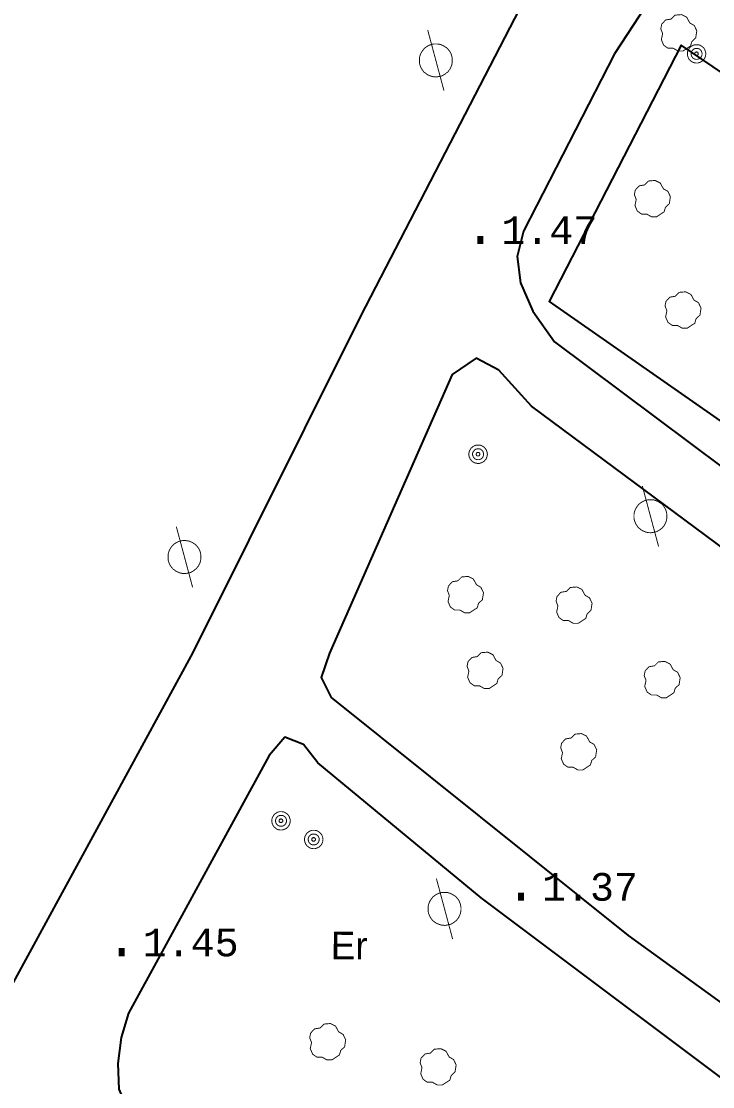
# Model space of a CAD drawing. Extents: x 743000 to 743800, y 4405200 to 4405700.
# Drawn here: x 743295.7 to 743333.1, y 4405561.1 to 4405618.8 of the extents above; entities that cross this region are included whole.
import ezdxf

# ---------------------------------------------------------------- set-up
doc = ezdxf.new("R2010")
doc.units = 0
doc.header["$MEASUREMENT"] = 0
for name, color, linetype in [('2', 7, 'CONTINUOUS'), ('24', 7, 'CONTINUOUS'), ('41', 7, 'CONTINUOUS'), ('42', 7, 'CONTINUOUS'), ('6', 7, 'CONTINUOUS'), ('7', 7, 'CONTINUOUS'), ('8', 7, 'CONTINUOUS')]:
    doc.layers.add(name, color=color, linetype=linetype)
doc.styles.add('MONOTXT', font='monotxt', dxfattribs={"height": 0.2})
doc.styles.get("Standard").update_dxf_attribs({"font": 'txt', "height": 0.2})

msp = doc.modelspace()

# ---------------------------------------------------------------- linework, layer by layer
at = {"layer": '2', "color": 7, "linetype": 'Continuous'}
msp.add_3dface([(743800, 4405200), (743800, 4405700), (743000, 4405700), (743000, 4405200)], dxfattribs=at)
at = {"layer": '41', "color": 1, "linetype": 'Continuous'}
msp.add_polyline3d([(743356.6, 4405600.43, 3.1), (743348.77, 4405586.47, 3.1), (743364.82, 4405575.41, 3.45), (743373.2, 4405589.2, 3.14), (743331.44, 4405617.49, 2.8), (743324.29, 4405603.6, 2.57), (743348.89, 4405586.45, 3.16)], dxfattribs=at)
at = {"layer": '42', "color": 3, "linetype": 'Continuous', "const_width": 0.05}
for points, elevation in [([(743331.94, 4405617.44), (743331.53, 4405617.17), (743331.26, 4405617.17), (743331, 4405617.32), (743330.72, 4405617.32), (743330.49, 4405617.48), (743330.36, 4405617.78), (743330.43, 4405618.11), (743330.33, 4405618.37), (743330.38, 4405618.62), (743330.59, 4405618.85), (743330.89, 4405618.9), (743331.1, 4405619.11), (743331.45, 4405619.14), (743331.73, 4405619), (743331.9, 4405618.69), (743332.14, 4405618.55), (743332.28, 4405618.26), (743332.22, 4405617.88), (743332.01, 4405617.68), (743331.94, 4405617.44)], 3.57), ([(743330.51, 4405608.46), (743330.1, 4405608.19), (743329.83, 4405608.19), (743329.57, 4405608.34), (743329.29, 4405608.34), (743329.06, 4405608.5), (743328.93, 4405608.8), (743329, 4405609.13), (743328.9, 4405609.39), (743328.95, 4405609.64), (743329.16, 4405609.87), (743329.46, 4405609.92), (743329.67, 4405610.13), (743330.02, 4405610.16), (743330.3, 4405610.02), (743330.47, 4405609.71), (743330.71, 4405609.57), (743330.85, 4405609.28), (743330.79, 4405608.9), (743330.58, 4405608.7), (743330.51, 4405608.46)], 3.56), ([(743332.17, 4405602.43), (743331.76, 4405602.16), (743331.49, 4405602.16), (743331.23, 4405602.31), (743330.95, 4405602.31), (743330.72, 4405602.47), (743330.59, 4405602.77), (743330.66, 4405603.1), (743330.56, 4405603.36), (743330.61, 4405603.61), (743330.82, 4405603.84), (743331.12, 4405603.89), (743331.33, 4405604.1), (743331.68, 4405604.13), (743331.96, 4405603.99), (743332.13, 4405603.68), (743332.37, 4405603.54), (743332.51, 4405603.25), (743332.45, 4405602.87), (743332.24, 4405602.67), (743332.17, 4405602.43)], 3.56), ([(743320.39, 4405587.02), (743319.98, 4405586.75), (743319.71, 4405586.75), (743319.45, 4405586.9), (743319.17, 4405586.9), (743318.94, 4405587.06), (743318.81, 4405587.36), (743318.88, 4405587.69), (743318.78, 4405587.95), (743318.83, 4405588.2), (743319.04, 4405588.43), (743319.34, 4405588.48), (743319.55, 4405588.69), (743319.9, 4405588.72), (743320.18, 4405588.58), (743320.35, 4405588.27), (743320.59, 4405588.13), (743320.73, 4405587.84), (743320.67, 4405587.46), (743320.46, 4405587.26), (743320.39, 4405587.02)], 2.94), ([(743326.27, 4405586.45), (743325.86, 4405586.18), (743325.59, 4405586.18), (743325.33, 4405586.33), (743325.05, 4405586.33), (743324.82, 4405586.49), (743324.69, 4405586.79), (743324.76, 4405587.12), (743324.66, 4405587.38), (743324.71, 4405587.63), (743324.92, 4405587.86), (743325.22, 4405587.91), (743325.43, 4405588.12), (743325.78, 4405588.15), (743326.06, 4405588.01), (743326.23, 4405587.7), (743326.47, 4405587.56), (743326.61, 4405587.27), (743326.55, 4405586.89), (743326.34, 4405586.69), (743326.27, 4405586.45)], 2.93), ([(743321.45, 4405582.92), (743321.04, 4405582.65), (743320.77, 4405582.65), (743320.51, 4405582.8), (743320.23, 4405582.8), (743320, 4405582.96), (743319.87, 4405583.26), (743319.94, 4405583.59), (743319.84, 4405583.85), (743319.89, 4405584.1), (743320.1, 4405584.33), (743320.4, 4405584.38), (743320.61, 4405584.59), (743320.96, 4405584.62), (743321.24, 4405584.48), (743321.41, 4405584.17), (743321.65, 4405584.03), (743321.79, 4405583.74), (743321.73, 4405583.36), (743321.52, 4405583.16), (743321.45, 4405582.92)], 2.92), ([(743331.04, 4405582.42), (743330.63, 4405582.15), (743330.36, 4405582.15), (743330.1, 4405582.3), (743329.82, 4405582.3), (743329.59, 4405582.46), (743329.46, 4405582.76), (743329.53, 4405583.09), (743329.43, 4405583.35), (743329.48, 4405583.6), (743329.69, 4405583.83), (743329.99, 4405583.88), (743330.2, 4405584.09), (743330.55, 4405584.12), (743330.83, 4405583.98), (743331, 4405583.67), (743331.24, 4405583.53), (743331.38, 4405583.24), (743331.32, 4405582.86), (743331.11, 4405582.66), (743331.04, 4405582.42)], 2.93), ([(743326.52, 4405578.51), (743326.11, 4405578.24), (743325.84, 4405578.24), (743325.58, 4405578.39), (743325.3, 4405578.39), (743325.07, 4405578.55), (743324.94, 4405578.85), (743325.01, 4405579.18), (743324.91, 4405579.44), (743324.96, 4405579.69), (743325.17, 4405579.92), (743325.47, 4405579.97), (743325.68, 4405580.18), (743326.03, 4405580.21), (743326.31, 4405580.07), (743326.48, 4405579.76), (743326.72, 4405579.62), (743326.86, 4405579.33), (743326.8, 4405578.95), (743326.59, 4405578.75), (743326.52, 4405578.51)], 2.92), ([(743312.93, 4405562.81), (743312.52, 4405562.54), (743312.25, 4405562.54), (743311.99, 4405562.69), (743311.71, 4405562.69), (743311.48, 4405562.85), (743311.35, 4405563.15), (743311.42, 4405563.48), (743311.32, 4405563.74), (743311.37, 4405563.99), (743311.58, 4405564.22), (743311.88, 4405564.27), (743312.09, 4405564.48), (743312.44, 4405564.51), (743312.72, 4405564.37), (743312.89, 4405564.06), (743313.13, 4405563.92), (743313.27, 4405563.63), (743313.21, 4405563.25), (743313, 4405563.05), (743312.93, 4405562.81)], 3.45), ([(743318.91, 4405561.45), (743318.5, 4405561.18), (743318.23, 4405561.18), (743317.97, 4405561.33), (743317.69, 4405561.33), (743317.46, 4405561.49), (743317.33, 4405561.79), (743317.4, 4405562.12), (743317.3, 4405562.38), (743317.35, 4405562.63), (743317.56, 4405562.86), (743317.86, 4405562.91), (743318.07, 4405563.12), (743318.42, 4405563.15), (743318.7, 4405563.01), (743318.87, 4405562.7), (743319.11, 4405562.56), (743319.25, 4405562.27), (743319.19, 4405561.89), (743318.98, 4405561.69), (743318.91, 4405561.45)], 3.56)]:
    msp.add_lwpolyline(points, dxfattribs=dict(at, elevation=elevation))
at = {"layer": '6', "color": 7, "linetype": 'Continuous'}
for points in [[(743271.79, 4405545.43, 2.05), (743272.75, 4405545.04, 2.05), (743274.19, 4405544.61, 2.05), (743275.81, 4405544.44, 2.05), (743279.22, 4405544.83, 2.05), (743280.98, 4405545.25, 2.05), (743282.67, 4405545.98, 2.05), (743284.2, 4405546.99, 2.05), (743285.55, 4405548.46, 2.05), (743295.28, 4405566.73, 2.06), (743305.01, 4405584.6, 2.07), (743314.08, 4405602.82, 2.08), (743324.05, 4405622.09, 2.09), (743333.61, 4405639.75, 2.1), (743343.12, 4405658.48, 2.11), (743343.82, 4405659.78, 2.11), (743343.82, 4405661.1, 2.11), (743345.52, 4405662.61, 2.11), (743356.09, 4405679.65, 2.12), (743366.79, 4405697.17, 1.83), (743368.29, 4405700, 1.75)], [(743329.85, 4405620.12, 2), (743327.82, 4405617.02, 1.83), (743322.9, 4405607.42, 1.83), (743322.56, 4405606.04, 1.83), (743322.74, 4405604.62, 1.83), (743323.4, 4405603.08, 1.83), (743324.58, 4405601.43, 1.83), (743341.08, 4405589.08, 1.77), (743357.87, 4405577.63, 1.76), (743374.9, 4405565.88, 1.74), (743391.69, 4405553.92, 1.74)], [(743385.8, 4405554.16, 2.02), (743368.29, 4405566.62, 2.02), (743351.1, 4405578, 2.02), (743334.45, 4405589.69, 2.07), (743323.33, 4405597.94, 2.07), (743321.56, 4405599.88, 2.07), (743320.33, 4405600.53, 2.07), (743319.03, 4405599.66, 2.07), (743312.39, 4405584.57, 2.06), (743311.94, 4405583.24, 2.06), (743312.48, 4405582.17, 2.06), (743328.56, 4405569.27, 1.93), (743346.02, 4405556.64, 1.84), (743362.96, 4405544.76, 1.76), (743380.12, 4405531.77, 2.05), (743397.06, 4405519.73, 2.86)], [(743422.63, 4405500, 2.78), (743412.57, 4405505.46, 2.82), (743404.1, 4405511.17, 2.82), (743386.98, 4405522.99, 2.26), (743370.5, 4405534.9, 2.01), (743354.11, 4405546.61, 1.99), (743337.27, 4405558.82, 1.99), (743320.6, 4405571.32, 1.99), (743311.76, 4405578.63, 1.98), (743310.98, 4405579.62, 1.98), (743309.98, 4405580.02, 1.98), (743309.12, 4405579.02, 1.98), (743301.5, 4405565.08, 1.98), (743301.12, 4405563.75, 1.97), (743300.94, 4405562.35, 1.97), (743300.98, 4405560.95, 1.97), (743301.64, 4405559.46, 1.97), (743302.24, 4405558.64, 1.97), (743318.85, 4405545.67, 1.98), (743335.71, 4405534.6, 1.98), (743352.93, 4405522.56, 1.99), (743369.81, 4405510.33, 2.35), (743386.05, 4405500, 2.56)]]:
    msp.add_polyline3d(points, dxfattribs=at)
at = {"layer": '7', "color": 7, "linetype": 'Continuous', "const_width": 0.05}
for points, elevation in [([(743332.51, 4405617.45), (743332.48, 4405617.46), (743332.46, 4405617.48), (743332.43, 4405617.49), (743332.4, 4405617.5), (743332.36, 4405617.5), (743332.33, 4405617.51), (743332.3, 4405617.51), (743332.27, 4405617.51), (743332.24, 4405617.51), (743332.21, 4405617.51), (743332.18, 4405617.51), (743332.15, 4405617.5), (743332.12, 4405617.49), (743332.08, 4405617.48), (743332.06, 4405617.47), (743332.03, 4405617.45), (743332, 4405617.44), (743331.98, 4405617.42), (743331.95, 4405617.4), (743331.93, 4405617.38), (743331.9, 4405617.36), (743331.88, 4405617.33), (743331.86, 4405617.31), (743331.85, 4405617.28), (743331.83, 4405617.25), (743331.82, 4405617.23), (743331.8, 4405617.2), (743331.79, 4405617.17), (743331.78, 4405617.14), (743331.78, 4405617.11), (743331.77, 4405617.08), (743331.77, 4405617.04), (743331.77, 4405617.01), (743331.77, 4405616.98), (743331.77, 4405616.95), (743331.78, 4405616.92), (743331.79, 4405616.89), (743331.79, 4405616.86), (743331.81, 4405616.83), (743331.82, 4405616.8), (743331.83, 4405616.77), (743331.85, 4405616.74), (743331.87, 4405616.72), (743331.89, 4405616.69), (743331.91, 4405616.67), (743331.93, 4405616.65), (743331.96, 4405616.63), (743331.98, 4405616.61), (743332.01, 4405616.59), (743332.04, 4405616.57), (743332.06, 4405616.56), (743332.09, 4405616.55), (743332.12, 4405616.54), (743332.15, 4405616.53), (743332.18, 4405616.53), (743332.22, 4405616.52), (743332.25, 4405616.52), (743332.28, 4405616.52), (743332.31, 4405616.52), (743332.34, 4405616.52), (743332.37, 4405616.53), (743332.4, 4405616.54), (743332.43, 4405616.55), (743332.46, 4405616.56), (743332.49, 4405616.57), (743332.52, 4405616.59), (743332.55, 4405616.6), (743332.57, 4405616.62), (743332.6, 4405616.64), (743332.62, 4405616.66), (743332.64, 4405616.69), (743332.66, 4405616.71), (743332.68, 4405616.74), (743332.7, 4405616.76), (743332.71, 4405616.79), (743332.72, 4405616.82), (743332.74, 4405616.85), (743332.75, 4405616.88), (743332.75, 4405616.91), (743332.76, 4405616.94), (743332.76, 4405616.97), (743332.77, 4405617), (743332.77, 4405617.04), (743332.76, 4405617.07), (743332.76, 4405617.1), (743332.75, 4405617.13), (743332.74, 4405617.16), (743332.73, 4405617.19), (743332.72, 4405617.22), (743332.71, 4405617.25), (743332.69, 4405617.28), (743332.67, 4405617.3), (743332.66, 4405617.33), (743332.64, 4405617.35), (743332.61, 4405617.37), (743332.59, 4405617.4), (743332.57, 4405617.41), (743332.54, 4405617.43), (743332.51, 4405617.45)], 3.2), ([(743332.41, 4405617.28), (743332.4, 4405617.29), (743332.38, 4405617.29), (743332.36, 4405617.3), (743332.34, 4405617.3), (743332.32, 4405617.31), (743332.31, 4405617.31), (743332.29, 4405617.31), (743332.27, 4405617.31), (743332.25, 4405617.31), (743332.23, 4405617.31), (743332.21, 4405617.31), (743332.19, 4405617.3), (743332.17, 4405617.3), (743332.16, 4405617.29), (743332.14, 4405617.29), (743332.12, 4405617.28), (743332.11, 4405617.27), (743332.09, 4405617.26), (743332.08, 4405617.24), (743332.06, 4405617.23), (743332.05, 4405617.22), (743332.04, 4405617.2), (743332.03, 4405617.19), (743332.01, 4405617.17), (743332, 4405617.16), (743332, 4405617.14), (743331.99, 4405617.12), (743331.98, 4405617.11), (743331.98, 4405617.09), (743331.97, 4405617.07), (743331.97, 4405617.05), (743331.97, 4405617.03), (743331.97, 4405617.01), (743331.97, 4405616.99), (743331.97, 4405616.97), (743331.98, 4405616.96), (743331.98, 4405616.94), (743331.99, 4405616.92), (743331.99, 4405616.9), (743332, 4405616.88), (743332.01, 4405616.87), (743332.02, 4405616.85), (743332.03, 4405616.84), (743332.04, 4405616.82), (743332.05, 4405616.81), (743332.07, 4405616.79), (743332.08, 4405616.78), (743332.1, 4405616.77), (743332.11, 4405616.76), (743332.13, 4405616.75), (743332.15, 4405616.74), (743332.16, 4405616.74), (743332.18, 4405616.73), (743332.2, 4405616.73), (743332.22, 4405616.72), (743332.24, 4405616.72), (743332.26, 4405616.72), (743332.28, 4405616.72), (743332.29, 4405616.72), (743332.31, 4405616.72), (743332.33, 4405616.72), (743332.35, 4405616.73), (743332.37, 4405616.74), (743332.39, 4405616.74), (743332.4, 4405616.75), (743332.42, 4405616.76), (743332.44, 4405616.77), (743332.45, 4405616.78), (743332.46, 4405616.79), (743332.48, 4405616.81), (743332.49, 4405616.82), (743332.5, 4405616.84), (743332.52, 4405616.85), (743332.53, 4405616.87), (743332.53, 4405616.88), (743332.54, 4405616.9), (743332.55, 4405616.92), (743332.55, 4405616.94), (743332.56, 4405616.95), (743332.56, 4405616.97), (743332.56, 4405616.99), (743332.56, 4405617.01), (743332.57, 4405617.03), (743332.56, 4405617.05), (743332.56, 4405617.07), (743332.56, 4405617.09), (743332.55, 4405617.1), (743332.54, 4405617.12), (743332.54, 4405617.14), (743332.53, 4405617.16), (743332.52, 4405617.17), (743332.51, 4405617.19), (743332.5, 4405617.2), (743332.49, 4405617.22), (743332.47, 4405617.23), (743332.46, 4405617.24), (743332.44, 4405617.26), (743332.43, 4405617.27), (743332.41, 4405617.28)], 3.2), ([(743332.31, 4405617.1), (743332.31, 4405617.11), (743332.3, 4405617.11), (743332.3, 4405617.11), (743332.29, 4405617.11), (743332.28, 4405617.11), (743332.28, 4405617.12), (743332.27, 4405617.12), (743332.26, 4405617.12), (743332.26, 4405617.12), (743332.25, 4405617.12), (743332.25, 4405617.12), (743332.24, 4405617.11), (743332.24, 4405617.11), (743332.23, 4405617.11), (743332.22, 4405617.11), (743332.22, 4405617.11), (743332.21, 4405617.1), (743332.21, 4405617.1), (743332.2, 4405617.1), (743332.2, 4405617.09), (743332.19, 4405617.09), (743332.19, 4405617.08), (743332.18, 4405617.08), (743332.18, 4405617.07), (743332.18, 4405617.07), (743332.17, 4405617.06), (743332.17, 4405617.06), (743332.17, 4405617.05), (743332.17, 4405617.05), (743332.17, 4405617.04), (743332.16, 4405617.03), (743332.16, 4405617.03), (743332.16, 4405617.02), (743332.16, 4405617.01), (743332.16, 4405617.01), (743332.16, 4405617), (743332.17, 4405617), (743332.17, 4405616.99), (743332.17, 4405616.98), (743332.17, 4405616.98), (743332.17, 4405616.97), (743332.18, 4405616.97), (743332.18, 4405616.96), (743332.18, 4405616.96), (743332.19, 4405616.95), (743332.19, 4405616.95), (743332.2, 4405616.94), (743332.2, 4405616.94), (743332.21, 4405616.94), (743332.21, 4405616.93), (743332.22, 4405616.93), (743332.22, 4405616.93), (743332.23, 4405616.93), (743332.24, 4405616.92), (743332.24, 4405616.92), (743332.25, 4405616.92), (743332.26, 4405616.92), (743332.26, 4405616.92), (743332.27, 4405616.92), (743332.27, 4405616.92), (743332.28, 4405616.92), (743332.29, 4405616.92), (743332.29, 4405616.93), (743332.3, 4405616.93), (743332.3, 4405616.93), (743332.31, 4405616.93), (743332.31, 4405616.94), (743332.32, 4405616.94), (743332.32, 4405616.94), (743332.33, 4405616.95), (743332.33, 4405616.95), (743332.34, 4405616.96), (743332.34, 4405616.96), (743332.34, 4405616.97), (743332.35, 4405616.97), (743332.35, 4405616.98), (743332.35, 4405616.98), (743332.36, 4405616.99), (743332.36, 4405617), (743332.36, 4405617), (743332.36, 4405617.01), (743332.36, 4405617.01), (743332.36, 4405617.02), (743332.36, 4405617.03), (743332.36, 4405617.03), (743332.36, 4405617.04), (743332.36, 4405617.04), (743332.35, 4405617.05), (743332.35, 4405617.06), (743332.35, 4405617.06), (743332.35, 4405617.07), (743332.34, 4405617.07), (743332.34, 4405617.08), (743332.34, 4405617.08), (743332.33, 4405617.09), (743332.33, 4405617.09), (743332.32, 4405617.1), (743332.32, 4405617.1), (743332.31, 4405617.1)], 3.2), ([(743320.68, 4405595.77), (743320.65, 4405595.78), (743320.63, 4405595.8), (743320.6, 4405595.81), (743320.57, 4405595.82), (743320.53, 4405595.82), (743320.5, 4405595.83), (743320.47, 4405595.83), (743320.44, 4405595.83), (743320.41, 4405595.83), (743320.38, 4405595.83), (743320.35, 4405595.83), (743320.32, 4405595.82), (743320.29, 4405595.81), (743320.25, 4405595.8), (743320.23, 4405595.79), (743320.2, 4405595.77), (743320.17, 4405595.76), (743320.15, 4405595.74), (743320.12, 4405595.72), (743320.1, 4405595.7), (743320.07, 4405595.68), (743320.05, 4405595.65), (743320.03, 4405595.63), (743320.02, 4405595.6), (743320, 4405595.57), (743319.99, 4405595.55), (743319.97, 4405595.52), (743319.96, 4405595.49), (743319.95, 4405595.46), (743319.95, 4405595.43), (743319.94, 4405595.4), (743319.94, 4405595.36), (743319.94, 4405595.33), (743319.94, 4405595.3), (743319.94, 4405595.27), (743319.95, 4405595.24), (743319.96, 4405595.21), (743319.96, 4405595.18), (743319.98, 4405595.15), (743319.99, 4405595.12), (743320, 4405595.09), (743320.02, 4405595.06), (743320.04, 4405595.04), (743320.06, 4405595.01), (743320.08, 4405594.99), (743320.1, 4405594.97), (743320.13, 4405594.95), (743320.15, 4405594.93), (743320.18, 4405594.91), (743320.21, 4405594.89), (743320.23, 4405594.88), (743320.26, 4405594.87), (743320.29, 4405594.86), (743320.32, 4405594.85), (743320.35, 4405594.85), (743320.39, 4405594.84), (743320.42, 4405594.84), (743320.45, 4405594.84), (743320.48, 4405594.84), (743320.51, 4405594.84), (743320.54, 4405594.85), (743320.57, 4405594.86), (743320.6, 4405594.87), (743320.63, 4405594.88), (743320.66, 4405594.89), (743320.69, 4405594.91), (743320.72, 4405594.92), (743320.74, 4405594.94), (743320.77, 4405594.96), (743320.79, 4405594.98), (743320.81, 4405595.01), (743320.83, 4405595.03), (743320.85, 4405595.06), (743320.87, 4405595.08), (743320.88, 4405595.11), (743320.89, 4405595.14), (743320.91, 4405595.17), (743320.92, 4405595.2), (743320.92, 4405595.23), (743320.93, 4405595.26), (743320.93, 4405595.29), (743320.94, 4405595.32), (743320.94, 4405595.36), (743320.93, 4405595.39), (743320.93, 4405595.42), (743320.92, 4405595.45), (743320.91, 4405595.48), (743320.9, 4405595.51), (743320.89, 4405595.54), (743320.88, 4405595.57), (743320.86, 4405595.6), (743320.84, 4405595.62), (743320.83, 4405595.65), (743320.81, 4405595.67), (743320.78, 4405595.69), (743320.76, 4405595.72), (743320.74, 4405595.73), (743320.71, 4405595.75), (743320.68, 4405595.77)], 2.94), ([(743320.58, 4405595.6), (743320.57, 4405595.61), (743320.55, 4405595.61), (743320.53, 4405595.62), (743320.51, 4405595.62), (743320.49, 4405595.63), (743320.48, 4405595.63), (743320.46, 4405595.63), (743320.44, 4405595.63), (743320.42, 4405595.63), (743320.4, 4405595.63), (743320.38, 4405595.63), (743320.36, 4405595.62), (743320.34, 4405595.62), (743320.33, 4405595.61), (743320.31, 4405595.61), (743320.29, 4405595.6), (743320.28, 4405595.59), (743320.26, 4405595.58), (743320.25, 4405595.56), (743320.23, 4405595.55), (743320.22, 4405595.54), (743320.21, 4405595.52), (743320.2, 4405595.51), (743320.18, 4405595.49), (743320.17, 4405595.48), (743320.17, 4405595.46), (743320.16, 4405595.44), (743320.15, 4405595.43), (743320.15, 4405595.41), (743320.14, 4405595.39), (743320.14, 4405595.37), (743320.14, 4405595.35), (743320.14, 4405595.33), (743320.14, 4405595.31), (743320.14, 4405595.29), (743320.15, 4405595.28), (743320.15, 4405595.26), (743320.16, 4405595.24), (743320.16, 4405595.22), (743320.17, 4405595.2), (743320.18, 4405595.19), (743320.19, 4405595.17), (743320.2, 4405595.16), (743320.21, 4405595.14), (743320.22, 4405595.13), (743320.24, 4405595.11), (743320.25, 4405595.1), (743320.27, 4405595.09), (743320.28, 4405595.08), (743320.3, 4405595.07), (743320.32, 4405595.06), (743320.33, 4405595.06), (743320.35, 4405595.05), (743320.37, 4405595.05), (743320.39, 4405595.04), (743320.41, 4405595.04), (743320.43, 4405595.04), (743320.45, 4405595.04), (743320.46, 4405595.04), (743320.48, 4405595.04), (743320.5, 4405595.04), (743320.52, 4405595.05), (743320.54, 4405595.06), (743320.56, 4405595.06), (743320.57, 4405595.07), (743320.59, 4405595.08), (743320.61, 4405595.09), (743320.62, 4405595.1), (743320.63, 4405595.11), (743320.65, 4405595.13), (743320.66, 4405595.14), (743320.67, 4405595.16), (743320.69, 4405595.17), (743320.7, 4405595.19), (743320.7, 4405595.2), (743320.71, 4405595.22), (743320.72, 4405595.24), (743320.72, 4405595.26), (743320.73, 4405595.27), (743320.73, 4405595.29), (743320.73, 4405595.31), (743320.73, 4405595.33), (743320.74, 4405595.35), (743320.73, 4405595.37), (743320.73, 4405595.39), (743320.73, 4405595.41), (743320.72, 4405595.42), (743320.71, 4405595.44), (743320.71, 4405595.46), (743320.7, 4405595.48), (743320.69, 4405595.49), (743320.68, 4405595.51), (743320.67, 4405595.52), (743320.66, 4405595.54), (743320.64, 4405595.55), (743320.63, 4405595.56), (743320.61, 4405595.58), (743320.6, 4405595.59), (743320.58, 4405595.6)], 2.94), ([(743320.48, 4405595.42), (743320.48, 4405595.43), (743320.47, 4405595.43), (743320.47, 4405595.43), (743320.46, 4405595.43), (743320.45, 4405595.43), (743320.45, 4405595.44), (743320.44, 4405595.44), (743320.43, 4405595.44), (743320.43, 4405595.44), (743320.42, 4405595.44), (743320.42, 4405595.44), (743320.41, 4405595.43), (743320.41, 4405595.43), (743320.4, 4405595.43), (743320.39, 4405595.43), (743320.39, 4405595.43), (743320.38, 4405595.42), (743320.38, 4405595.42), (743320.37, 4405595.42), (743320.37, 4405595.41), (743320.36, 4405595.41), (743320.36, 4405595.4), (743320.35, 4405595.4), (743320.35, 4405595.39), (743320.35, 4405595.39), (743320.34, 4405595.38), (743320.34, 4405595.38), (743320.34, 4405595.37), (743320.34, 4405595.37), (743320.34, 4405595.36), (743320.33, 4405595.35), (743320.33, 4405595.35), (743320.33, 4405595.34), (743320.33, 4405595.33), (743320.33, 4405595.33), (743320.33, 4405595.32), (743320.34, 4405595.32), (743320.34, 4405595.31), (743320.34, 4405595.3), (743320.34, 4405595.3), (743320.34, 4405595.29), (743320.35, 4405595.29), (743320.35, 4405595.28), (743320.35, 4405595.28), (743320.36, 4405595.27), (743320.36, 4405595.27), (743320.37, 4405595.26), (743320.37, 4405595.26), (743320.38, 4405595.26), (743320.38, 4405595.25), (743320.39, 4405595.25), (743320.39, 4405595.25), (743320.4, 4405595.25), (743320.41, 4405595.24), (743320.41, 4405595.24), (743320.42, 4405595.24), (743320.43, 4405595.24), (743320.43, 4405595.24), (743320.44, 4405595.24), (743320.44, 4405595.24), (743320.45, 4405595.24), (743320.46, 4405595.24), (743320.46, 4405595.25), (743320.47, 4405595.25), (743320.47, 4405595.25), (743320.48, 4405595.25), (743320.48, 4405595.26), (743320.49, 4405595.26), (743320.49, 4405595.26), (743320.5, 4405595.27), (743320.5, 4405595.27), (743320.51, 4405595.28), (743320.51, 4405595.28), (743320.51, 4405595.29), (743320.52, 4405595.29), (743320.52, 4405595.3), (743320.52, 4405595.3), (743320.53, 4405595.31), (743320.53, 4405595.32), (743320.53, 4405595.32), (743320.53, 4405595.33), (743320.53, 4405595.33), (743320.53, 4405595.34), (743320.53, 4405595.35), (743320.53, 4405595.35), (743320.53, 4405595.36), (743320.53, 4405595.36), (743320.52, 4405595.37), (743320.52, 4405595.38), (743320.52, 4405595.38), (743320.52, 4405595.39), (743320.51, 4405595.39), (743320.51, 4405595.4), (743320.51, 4405595.4), (743320.5, 4405595.41), (743320.5, 4405595.41), (743320.49, 4405595.42), (743320.49, 4405595.42), (743320.48, 4405595.42)], 2.94), ([(743310.01, 4405575.92), (743309.98, 4405575.93), (743309.96, 4405575.95), (743309.93, 4405575.96), (743309.9, 4405575.97), (743309.86, 4405575.97), (743309.83, 4405575.98), (743309.8, 4405575.98), (743309.77, 4405575.98), (743309.74, 4405575.98), (743309.71, 4405575.98), (743309.68, 4405575.98), (743309.65, 4405575.97), (743309.62, 4405575.96), (743309.58, 4405575.95), (743309.56, 4405575.94), (743309.53, 4405575.92), (743309.5, 4405575.91), (743309.48, 4405575.89), (743309.45, 4405575.87), (743309.43, 4405575.85), (743309.4, 4405575.83), (743309.38, 4405575.8), (743309.36, 4405575.78), (743309.35, 4405575.75), (743309.33, 4405575.72), (743309.32, 4405575.7), (743309.3, 4405575.67), (743309.29, 4405575.64), (743309.28, 4405575.61), (743309.28, 4405575.58), (743309.27, 4405575.55), (743309.27, 4405575.51), (743309.27, 4405575.48), (743309.27, 4405575.45), (743309.27, 4405575.42), (743309.28, 4405575.39), (743309.29, 4405575.36), (743309.29, 4405575.33), (743309.31, 4405575.3), (743309.32, 4405575.27), (743309.33, 4405575.24), (743309.35, 4405575.21), (743309.37, 4405575.19), (743309.39, 4405575.16), (743309.41, 4405575.14), (743309.43, 4405575.12), (743309.46, 4405575.1), (743309.48, 4405575.08), (743309.51, 4405575.06), (743309.54, 4405575.04), (743309.56, 4405575.03), (743309.59, 4405575.02), (743309.62, 4405575.01), (743309.65, 4405575), (743309.68, 4405575), (743309.72, 4405574.99), (743309.75, 4405574.99), (743309.78, 4405574.99), (743309.81, 4405574.99), (743309.84, 4405574.99), (743309.87, 4405575), (743309.9, 4405575.01), (743309.93, 4405575.02), (743309.96, 4405575.03), (743309.99, 4405575.04), (743310.02, 4405575.06), (743310.05, 4405575.07), (743310.07, 4405575.09), (743310.1, 4405575.11), (743310.12, 4405575.13), (743310.14, 4405575.16), (743310.16, 4405575.18), (743310.18, 4405575.21), (743310.2, 4405575.23), (743310.21, 4405575.26), (743310.22, 4405575.29), (743310.24, 4405575.32), (743310.25, 4405575.35), (743310.25, 4405575.38), (743310.26, 4405575.41), (743310.26, 4405575.44), (743310.27, 4405575.47), (743310.27, 4405575.51), (743310.26, 4405575.54), (743310.26, 4405575.57), (743310.25, 4405575.6), (743310.24, 4405575.63), (743310.23, 4405575.66), (743310.22, 4405575.69), (743310.21, 4405575.72), (743310.19, 4405575.75), (743310.17, 4405575.77), (743310.16, 4405575.8), (743310.14, 4405575.82), (743310.11, 4405575.84), (743310.09, 4405575.87), (743310.07, 4405575.88), (743310.04, 4405575.9), (743310.01, 4405575.92)], 2.57), ([(743309.91, 4405575.75), (743309.9, 4405575.76), (743309.88, 4405575.76), (743309.86, 4405575.77), (743309.84, 4405575.77), (743309.82, 4405575.78), (743309.81, 4405575.78), (743309.79, 4405575.78), (743309.77, 4405575.78), (743309.75, 4405575.78), (743309.73, 4405575.78), (743309.71, 4405575.78), (743309.69, 4405575.77), (743309.67, 4405575.77), (743309.66, 4405575.76), (743309.64, 4405575.76), (743309.62, 4405575.75), (743309.61, 4405575.74), (743309.59, 4405575.73), (743309.58, 4405575.71), (743309.56, 4405575.7), (743309.55, 4405575.69), (743309.54, 4405575.67), (743309.53, 4405575.66), (743309.51, 4405575.64), (743309.5, 4405575.63), (743309.5, 4405575.61), (743309.49, 4405575.59), (743309.48, 4405575.58), (743309.48, 4405575.56), (743309.47, 4405575.54), (743309.47, 4405575.52), (743309.47, 4405575.5), (743309.47, 4405575.48), (743309.47, 4405575.46), (743309.47, 4405575.44), (743309.48, 4405575.43), (743309.48, 4405575.41), (743309.49, 4405575.39), (743309.49, 4405575.37), (743309.5, 4405575.35), (743309.51, 4405575.34), (743309.52, 4405575.32), (743309.53, 4405575.31), (743309.54, 4405575.29), (743309.55, 4405575.28), (743309.57, 4405575.26), (743309.58, 4405575.25), (743309.6, 4405575.24), (743309.61, 4405575.23), (743309.63, 4405575.22), (743309.65, 4405575.21), (743309.66, 4405575.21), (743309.68, 4405575.2), (743309.7, 4405575.2), (743309.72, 4405575.19), (743309.74, 4405575.19), (743309.76, 4405575.19), (743309.78, 4405575.19), (743309.79, 4405575.19), (743309.81, 4405575.19), (743309.83, 4405575.19), (743309.85, 4405575.2), (743309.87, 4405575.21), (743309.89, 4405575.21), (743309.9, 4405575.22), (743309.92, 4405575.23), (743309.94, 4405575.24), (743309.95, 4405575.25), (743309.96, 4405575.26), (743309.98, 4405575.28), (743309.99, 4405575.29), (743310, 4405575.31), (743310.02, 4405575.32), (743310.03, 4405575.34), (743310.03, 4405575.35), (743310.04, 4405575.37), (743310.05, 4405575.39), (743310.05, 4405575.41), (743310.06, 4405575.42), (743310.06, 4405575.44), (743310.06, 4405575.46), (743310.06, 4405575.48), (743310.07, 4405575.5), (743310.06, 4405575.52), (743310.06, 4405575.54), (743310.06, 4405575.56), (743310.05, 4405575.57), (743310.04, 4405575.59), (743310.04, 4405575.61), (743310.03, 4405575.63), (743310.02, 4405575.64), (743310.01, 4405575.66), (743310, 4405575.67), (743309.99, 4405575.69), (743309.97, 4405575.7), (743309.96, 4405575.71), (743309.94, 4405575.73), (743309.93, 4405575.74), (743309.91, 4405575.75)], 2.57), ([(743309.81, 4405575.57), (743309.81, 4405575.58), (743309.8, 4405575.58), (743309.8, 4405575.58), (743309.79, 4405575.58), (743309.78, 4405575.58), (743309.78, 4405575.59), (743309.77, 4405575.59), (743309.76, 4405575.59), (743309.76, 4405575.59), (743309.75, 4405575.59), (743309.75, 4405575.59), (743309.74, 4405575.58), (743309.74, 4405575.58), (743309.73, 4405575.58), (743309.72, 4405575.58), (743309.72, 4405575.58), (743309.71, 4405575.57), (743309.71, 4405575.57), (743309.7, 4405575.57), (743309.7, 4405575.56), (743309.69, 4405575.56), (743309.69, 4405575.55), (743309.68, 4405575.55), (743309.68, 4405575.54), (743309.68, 4405575.54), (743309.67, 4405575.53), (743309.67, 4405575.53), (743309.67, 4405575.52), (743309.67, 4405575.52), (743309.67, 4405575.51), (743309.66, 4405575.5), (743309.66, 4405575.5), (743309.66, 4405575.49), (743309.66, 4405575.48), (743309.66, 4405575.48), (743309.66, 4405575.47), (743309.67, 4405575.47), (743309.67, 4405575.46), (743309.67, 4405575.45), (743309.67, 4405575.45), (743309.67, 4405575.44), (743309.68, 4405575.44), (743309.68, 4405575.43), (743309.68, 4405575.43), (743309.69, 4405575.42), (743309.69, 4405575.42), (743309.7, 4405575.41), (743309.7, 4405575.41), (743309.71, 4405575.41), (743309.71, 4405575.4), (743309.72, 4405575.4), (743309.72, 4405575.4), (743309.73, 4405575.4), (743309.74, 4405575.39), (743309.74, 4405575.39), (743309.75, 4405575.39), (743309.76, 4405575.39), (743309.76, 4405575.39), (743309.77, 4405575.39), (743309.77, 4405575.39), (743309.78, 4405575.39), (743309.79, 4405575.39), (743309.79, 4405575.4), (743309.8, 4405575.4), (743309.8, 4405575.4), (743309.81, 4405575.4), (743309.81, 4405575.41), (743309.82, 4405575.41), (743309.82, 4405575.41), (743309.83, 4405575.42), (743309.83, 4405575.42), (743309.84, 4405575.43), (743309.84, 4405575.43), (743309.84, 4405575.44), (743309.85, 4405575.44), (743309.85, 4405575.45), (743309.85, 4405575.45), (743309.86, 4405575.46), (743309.86, 4405575.47), (743309.86, 4405575.47), (743309.86, 4405575.48), (743309.86, 4405575.48), (743309.86, 4405575.49), (743309.86, 4405575.5), (743309.86, 4405575.5), (743309.86, 4405575.51), (743309.86, 4405575.51), (743309.85, 4405575.52), (743309.85, 4405575.53), (743309.85, 4405575.53), (743309.85, 4405575.54), (743309.84, 4405575.54), (743309.84, 4405575.55), (743309.84, 4405575.55), (743309.83, 4405575.56), (743309.83, 4405575.56), (743309.82, 4405575.57), (743309.82, 4405575.57), (743309.81, 4405575.57)], 2.57), ([(743311.78, 4405574.91), (743311.75, 4405574.92), (743311.73, 4405574.94), (743311.7, 4405574.95), (743311.67, 4405574.96), (743311.63, 4405574.96), (743311.6, 4405574.97), (743311.57, 4405574.97), (743311.54, 4405574.97), (743311.51, 4405574.97), (743311.48, 4405574.97), (743311.45, 4405574.97), (743311.42, 4405574.96), (743311.39, 4405574.95), (743311.35, 4405574.94), (743311.33, 4405574.93), (743311.3, 4405574.91), (743311.27, 4405574.9), (743311.25, 4405574.88), (743311.22, 4405574.86), (743311.2, 4405574.84), (743311.17, 4405574.82), (743311.15, 4405574.79), (743311.13, 4405574.77), (743311.12, 4405574.74), (743311.1, 4405574.71), (743311.09, 4405574.69), (743311.07, 4405574.66), (743311.06, 4405574.63), (743311.05, 4405574.6), (743311.05, 4405574.57), (743311.04, 4405574.54), (743311.04, 4405574.5), (743311.04, 4405574.47), (743311.04, 4405574.44), (743311.04, 4405574.41), (743311.05, 4405574.38), (743311.06, 4405574.35), (743311.06, 4405574.32), (743311.08, 4405574.29), (743311.09, 4405574.26), (743311.1, 4405574.23), (743311.12, 4405574.2), (743311.14, 4405574.18), (743311.16, 4405574.15), (743311.18, 4405574.13), (743311.2, 4405574.11), (743311.23, 4405574.09), (743311.25, 4405574.07), (743311.28, 4405574.05), (743311.31, 4405574.03), (743311.33, 4405574.02), (743311.36, 4405574.01), (743311.39, 4405574), (743311.42, 4405573.99), (743311.45, 4405573.99), (743311.49, 4405573.98), (743311.52, 4405573.98), (743311.55, 4405573.98), (743311.58, 4405573.98), (743311.61, 4405573.98), (743311.64, 4405573.99), (743311.67, 4405574), (743311.7, 4405574.01), (743311.73, 4405574.02), (743311.76, 4405574.03), (743311.79, 4405574.05), (743311.82, 4405574.06), (743311.84, 4405574.08), (743311.87, 4405574.1), (743311.89, 4405574.12), (743311.91, 4405574.15), (743311.93, 4405574.17), (743311.95, 4405574.2), (743311.97, 4405574.22), (743311.98, 4405574.25), (743311.99, 4405574.28), (743312.01, 4405574.31), (743312.02, 4405574.34), (743312.02, 4405574.37), (743312.03, 4405574.4), (743312.03, 4405574.43), (743312.04, 4405574.46), (743312.04, 4405574.5), (743312.03, 4405574.53), (743312.03, 4405574.56), (743312.02, 4405574.59), (743312.01, 4405574.62), (743312, 4405574.65), (743311.99, 4405574.68), (743311.98, 4405574.71), (743311.96, 4405574.74), (743311.94, 4405574.76), (743311.93, 4405574.79), (743311.91, 4405574.81), (743311.88, 4405574.83), (743311.86, 4405574.86), (743311.84, 4405574.87), (743311.81, 4405574.89), (743311.78, 4405574.91)], 2.57), ([(743311.68, 4405574.74), (743311.67, 4405574.75), (743311.65, 4405574.75), (743311.63, 4405574.76), (743311.61, 4405574.76), (743311.59, 4405574.77), (743311.58, 4405574.77), (743311.56, 4405574.77), (743311.54, 4405574.77), (743311.52, 4405574.77), (743311.5, 4405574.77), (743311.48, 4405574.77), (743311.46, 4405574.76), (743311.44, 4405574.76), (743311.43, 4405574.75), (743311.41, 4405574.75), (743311.39, 4405574.74), (743311.38, 4405574.73), (743311.36, 4405574.72), (743311.35, 4405574.7), (743311.33, 4405574.69), (743311.32, 4405574.68), (743311.31, 4405574.66), (743311.3, 4405574.65), (743311.28, 4405574.63), (743311.27, 4405574.62), (743311.27, 4405574.6), (743311.26, 4405574.58), (743311.25, 4405574.57), (743311.25, 4405574.55), (743311.24, 4405574.53), (743311.24, 4405574.51), (743311.24, 4405574.49), (743311.24, 4405574.47), (743311.24, 4405574.45), (743311.24, 4405574.43), (743311.25, 4405574.42), (743311.25, 4405574.4), (743311.26, 4405574.38), (743311.26, 4405574.36), (743311.27, 4405574.34), (743311.28, 4405574.33), (743311.29, 4405574.31), (743311.3, 4405574.3), (743311.31, 4405574.28), (743311.32, 4405574.27), (743311.34, 4405574.25), (743311.35, 4405574.24), (743311.37, 4405574.23), (743311.38, 4405574.22), (743311.4, 4405574.21), (743311.42, 4405574.2), (743311.43, 4405574.2), (743311.45, 4405574.19), (743311.47, 4405574.19), (743311.49, 4405574.18), (743311.51, 4405574.18), (743311.53, 4405574.18), (743311.55, 4405574.18), (743311.56, 4405574.18), (743311.58, 4405574.18), (743311.6, 4405574.18), (743311.62, 4405574.19), (743311.64, 4405574.2), (743311.66, 4405574.2), (743311.67, 4405574.21), (743311.69, 4405574.22), (743311.71, 4405574.23), (743311.72, 4405574.24), (743311.73, 4405574.25), (743311.75, 4405574.27), (743311.76, 4405574.28), (743311.77, 4405574.3), (743311.79, 4405574.31), (743311.8, 4405574.33), (743311.8, 4405574.34), (743311.81, 4405574.36), (743311.82, 4405574.38), (743311.82, 4405574.4), (743311.83, 4405574.41), (743311.83, 4405574.43), (743311.83, 4405574.45), (743311.83, 4405574.47), (743311.84, 4405574.49), (743311.83, 4405574.51), (743311.83, 4405574.53), (743311.83, 4405574.55), (743311.82, 4405574.56), (743311.81, 4405574.58), (743311.81, 4405574.6), (743311.8, 4405574.62), (743311.79, 4405574.63), (743311.78, 4405574.65), (743311.77, 4405574.66), (743311.76, 4405574.68), (743311.74, 4405574.69), (743311.73, 4405574.7), (743311.71, 4405574.72), (743311.7, 4405574.73), (743311.68, 4405574.74)], 2.57), ([(743311.58, 4405574.56), (743311.58, 4405574.57), (743311.57, 4405574.57), (743311.57, 4405574.57), (743311.56, 4405574.57), (743311.55, 4405574.57), (743311.55, 4405574.58), (743311.54, 4405574.58), (743311.53, 4405574.58), (743311.53, 4405574.58), (743311.52, 4405574.58), (743311.52, 4405574.58), (743311.51, 4405574.57), (743311.51, 4405574.57), (743311.5, 4405574.57), (743311.49, 4405574.57), (743311.49, 4405574.57), (743311.48, 4405574.56), (743311.48, 4405574.56), (743311.47, 4405574.56), (743311.47, 4405574.55), (743311.46, 4405574.55), (743311.46, 4405574.54), (743311.45, 4405574.54), (743311.45, 4405574.53), (743311.45, 4405574.53), (743311.44, 4405574.52), (743311.44, 4405574.52), (743311.44, 4405574.51), (743311.44, 4405574.51), (743311.44, 4405574.5), (743311.43, 4405574.49), (743311.43, 4405574.49), (743311.43, 4405574.48), (743311.43, 4405574.47), (743311.43, 4405574.47), (743311.43, 4405574.46), (743311.44, 4405574.46), (743311.44, 4405574.45), (743311.44, 4405574.44), (743311.44, 4405574.44), (743311.44, 4405574.43), (743311.45, 4405574.43), (743311.45, 4405574.42), (743311.45, 4405574.42), (743311.46, 4405574.41), (743311.46, 4405574.41), (743311.47, 4405574.4), (743311.47, 4405574.4), (743311.48, 4405574.4), (743311.48, 4405574.39), (743311.49, 4405574.39), (743311.49, 4405574.39), (743311.5, 4405574.39), (743311.51, 4405574.38), (743311.51, 4405574.38), (743311.52, 4405574.38), (743311.53, 4405574.38), (743311.53, 4405574.38), (743311.54, 4405574.38), (743311.54, 4405574.38), (743311.55, 4405574.38), (743311.56, 4405574.38), (743311.56, 4405574.39), (743311.57, 4405574.39), (743311.57, 4405574.39), (743311.58, 4405574.39), (743311.58, 4405574.4), (743311.59, 4405574.4), (743311.59, 4405574.4), (743311.6, 4405574.41), (743311.6, 4405574.41), (743311.61, 4405574.42), (743311.61, 4405574.42), (743311.61, 4405574.43), (743311.62, 4405574.43), (743311.62, 4405574.44), (743311.62, 4405574.44), (743311.63, 4405574.45), (743311.63, 4405574.46), (743311.63, 4405574.46), (743311.63, 4405574.47), (743311.63, 4405574.47), (743311.63, 4405574.48), (743311.63, 4405574.49), (743311.63, 4405574.49), (743311.63, 4405574.5), (743311.63, 4405574.5), (743311.62, 4405574.51), (743311.62, 4405574.52), (743311.62, 4405574.52), (743311.62, 4405574.53), (743311.61, 4405574.53), (743311.61, 4405574.54), (743311.61, 4405574.54), (743311.6, 4405574.55), (743311.6, 4405574.55), (743311.59, 4405574.56), (743311.59, 4405574.56), (743311.58, 4405574.56)], 2.57)]:
    msp.add_lwpolyline(points, dxfattribs=dict(at, elevation=elevation))
at = {"layer": '8', "color": 7, "linetype": 'Continuous', "const_width": 0.05}
for points, elevation in [([(743318.59, 4405615.02), (743317.71, 4405618.3)], 9.33), ([(743318.6, 4405617.43), (743318.55, 4405617.46), (743318.49, 4405617.48), (743318.44, 4405617.51), (743318.39, 4405617.52), (743318.33, 4405617.54), (743318.28, 4405617.54), (743318.22, 4405617.55), (743318.17, 4405617.55), (743318.11, 4405617.55), (743318.05, 4405617.55), (743317.99, 4405617.54), (743317.94, 4405617.53), (743317.88, 4405617.51), (743317.83, 4405617.5), (743317.78, 4405617.47), (743317.73, 4405617.45), (743317.68, 4405617.42), (743317.63, 4405617.39), (743317.59, 4405617.36), (743317.54, 4405617.32), (743317.5, 4405617.28), (743317.47, 4405617.24), (743317.43, 4405617.19), (743317.4, 4405617.14), (743317.37, 4405617.09), (743317.34, 4405617.05), (743317.32, 4405616.99), (743317.3, 4405616.94), (743317.28, 4405616.88), (743317.27, 4405616.83), (743317.26, 4405616.77), (743317.26, 4405616.72), (743317.26, 4405616.66), (743317.26, 4405616.6), (743317.26, 4405616.55), (743317.27, 4405616.49), (743317.28, 4405616.44), (743317.3, 4405616.38), (743317.32, 4405616.33), (743317.34, 4405616.28), (743317.37, 4405616.22), (743317.4, 4405616.18), (743317.43, 4405616.13), (743317.46, 4405616.09), (743317.5, 4405616.04), (743317.54, 4405616), (743317.59, 4405615.97), (743317.63, 4405615.93), (743317.68, 4405615.9), (743317.73, 4405615.87), (743317.78, 4405615.85), (743317.83, 4405615.83), (743317.88, 4405615.81), (743317.94, 4405615.79), (743318, 4405615.78), (743318.05, 4405615.77), (743318.11, 4405615.77), (743318.16, 4405615.76), (743318.22, 4405615.77), (743318.28, 4405615.78), (743318.33, 4405615.79), (743318.39, 4405615.8), (743318.44, 4405615.81), (743318.5, 4405615.83), (743318.55, 4405615.86), (743318.6, 4405615.89), (743318.65, 4405615.92), (743318.69, 4405615.95), (743318.73, 4405615.99), (743318.78, 4405616.02), (743318.82, 4405616.06), (743318.85, 4405616.11), (743318.89, 4405616.15), (743318.92, 4405616.2), (743318.94, 4405616.25), (743318.97, 4405616.3), (743318.99, 4405616.36), (743319.01, 4405616.41), (743319.02, 4405616.46), (743319.03, 4405616.52), (743319.04, 4405616.58), (743319.04, 4405616.63), (743319.04, 4405616.69), (743319.04, 4405616.74), (743319.03, 4405616.8), (743319.02, 4405616.86), (743319.01, 4405616.91), (743318.99, 4405616.97), (743318.97, 4405617.02), (743318.95, 4405617.07), (743318.92, 4405617.12), (743318.89, 4405617.17), (743318.85, 4405617.21), (743318.82, 4405617.26), (743318.78, 4405617.3), (743318.74, 4405617.34), (743318.69, 4405617.37), (743318.64, 4405617.4), (743318.6, 4405617.43)], 9.33), ([(743330.21, 4405590.34), (743329.33, 4405593.62)], 9.66), ([(743330.22, 4405592.75), (743330.17, 4405592.78), (743330.11, 4405592.8), (743330.06, 4405592.83), (743330.01, 4405592.84), (743329.95, 4405592.86), (743329.9, 4405592.86), (743329.84, 4405592.87), (743329.79, 4405592.87), (743329.73, 4405592.87), (743329.67, 4405592.87), (743329.61, 4405592.86), (743329.56, 4405592.85), (743329.5, 4405592.83), (743329.45, 4405592.82), (743329.4, 4405592.79), (743329.35, 4405592.77), (743329.3, 4405592.74), (743329.25, 4405592.71), (743329.21, 4405592.68), (743329.16, 4405592.64), (743329.12, 4405592.6), (743329.09, 4405592.56), (743329.05, 4405592.51), (743329.02, 4405592.46), (743328.99, 4405592.41), (743328.96, 4405592.37), (743328.94, 4405592.31), (743328.92, 4405592.26), (743328.9, 4405592.2), (743328.89, 4405592.15), (743328.88, 4405592.09), (743328.88, 4405592.04), (743328.88, 4405591.98), (743328.88, 4405591.92), (743328.88, 4405591.87), (743328.89, 4405591.81), (743328.9, 4405591.76), (743328.92, 4405591.7), (743328.94, 4405591.65), (743328.96, 4405591.6), (743328.99, 4405591.54), (743329.02, 4405591.5), (743329.05, 4405591.45), (743329.08, 4405591.41), (743329.12, 4405591.36), (743329.16, 4405591.32), (743329.21, 4405591.29), (743329.25, 4405591.25), (743329.3, 4405591.22), (743329.35, 4405591.19), (743329.4, 4405591.17), (743329.45, 4405591.15), (743329.5, 4405591.13), (743329.56, 4405591.11), (743329.62, 4405591.1), (743329.67, 4405591.09), (743329.73, 4405591.09), (743329.78, 4405591.08), (743329.84, 4405591.09), (743329.9, 4405591.1), (743329.95, 4405591.11), (743330.01, 4405591.12), (743330.06, 4405591.13), (743330.12, 4405591.15), (743330.17, 4405591.18), (743330.22, 4405591.21), (743330.27, 4405591.24), (743330.31, 4405591.27), (743330.35, 4405591.31), (743330.4, 4405591.34), (743330.44, 4405591.38), (743330.47, 4405591.43), (743330.51, 4405591.47), (743330.54, 4405591.52), (743330.56, 4405591.57), (743330.59, 4405591.62), (743330.61, 4405591.68), (743330.63, 4405591.73), (743330.64, 4405591.78), (743330.65, 4405591.84), (743330.66, 4405591.9), (743330.66, 4405591.95), (743330.66, 4405592.01), (743330.66, 4405592.06), (743330.65, 4405592.12), (743330.64, 4405592.18), (743330.63, 4405592.23), (743330.61, 4405592.29), (743330.59, 4405592.34), (743330.57, 4405592.39), (743330.54, 4405592.44), (743330.51, 4405592.49), (743330.47, 4405592.53), (743330.44, 4405592.58), (743330.4, 4405592.62), (743330.36, 4405592.66), (743330.31, 4405592.69), (743330.26, 4405592.72), (743330.22, 4405592.75)], 9.66), ([(743304.98, 4405588.13), (743304.1, 4405591.41)], 9.41), ([(743304.99, 4405590.54), (743304.94, 4405590.57), (743304.88, 4405590.59), (743304.83, 4405590.62), (743304.78, 4405590.63), (743304.72, 4405590.65), (743304.67, 4405590.65), (743304.61, 4405590.66), (743304.56, 4405590.66), (743304.5, 4405590.66), (743304.44, 4405590.66), (743304.38, 4405590.65), (743304.33, 4405590.64), (743304.27, 4405590.62), (743304.22, 4405590.61), (743304.17, 4405590.58), (743304.12, 4405590.56), (743304.07, 4405590.53), (743304.02, 4405590.5), (743303.98, 4405590.47), (743303.93, 4405590.43), (743303.89, 4405590.39), (743303.86, 4405590.35), (743303.82, 4405590.3), (743303.79, 4405590.25), (743303.76, 4405590.2), (743303.73, 4405590.16), (743303.71, 4405590.1), (743303.69, 4405590.05), (743303.67, 4405589.99), (743303.66, 4405589.94), (743303.65, 4405589.88), (743303.65, 4405589.83), (743303.65, 4405589.77), (743303.65, 4405589.71), (743303.65, 4405589.66), (743303.66, 4405589.6), (743303.67, 4405589.55), (743303.69, 4405589.49), (743303.71, 4405589.44), (743303.73, 4405589.39), (743303.76, 4405589.33), (743303.79, 4405589.29), (743303.82, 4405589.24), (743303.85, 4405589.2), (743303.89, 4405589.15), (743303.93, 4405589.11), (743303.98, 4405589.08), (743304.02, 4405589.04), (743304.07, 4405589.01), (743304.12, 4405588.98), (743304.17, 4405588.96), (743304.22, 4405588.94), (743304.27, 4405588.92), (743304.33, 4405588.9), (743304.39, 4405588.89), (743304.44, 4405588.88), (743304.5, 4405588.88), (743304.55, 4405588.87), (743304.61, 4405588.88), (743304.67, 4405588.89), (743304.72, 4405588.9), (743304.78, 4405588.91), (743304.83, 4405588.92), (743304.89, 4405588.94), (743304.94, 4405588.97), (743304.99, 4405589), (743305.04, 4405589.03), (743305.08, 4405589.06), (743305.12, 4405589.1), (743305.17, 4405589.13), (743305.21, 4405589.17), (743305.24, 4405589.22), (743305.28, 4405589.26), (743305.31, 4405589.31), (743305.33, 4405589.36), (743305.36, 4405589.41), (743305.38, 4405589.47), (743305.4, 4405589.52), (743305.41, 4405589.57), (743305.42, 4405589.63), (743305.43, 4405589.69), (743305.43, 4405589.74), (743305.43, 4405589.8), (743305.43, 4405589.85), (743305.42, 4405589.91), (743305.41, 4405589.97), (743305.4, 4405590.02), (743305.38, 4405590.08), (743305.36, 4405590.13), (743305.34, 4405590.18), (743305.31, 4405590.23), (743305.28, 4405590.28), (743305.24, 4405590.32), (743305.21, 4405590.37), (743305.17, 4405590.41), (743305.13, 4405590.45), (743305.08, 4405590.48), (743305.03, 4405590.51), (743304.99, 4405590.54)], 9.41), ([(743319.06, 4405569.08), (743318.18, 4405572.36)], 9.97), ([(743319.07, 4405571.49), (743319.02, 4405571.52), (743318.96, 4405571.54), (743318.91, 4405571.57), (743318.86, 4405571.58), (743318.8, 4405571.6), (743318.75, 4405571.6), (743318.69, 4405571.61), (743318.64, 4405571.61), (743318.58, 4405571.61), (743318.52, 4405571.61), (743318.46, 4405571.6), (743318.41, 4405571.59), (743318.35, 4405571.57), (743318.3, 4405571.56), (743318.25, 4405571.53), (743318.2, 4405571.51), (743318.15, 4405571.48), (743318.1, 4405571.45), (743318.06, 4405571.42), (743318.01, 4405571.38), (743317.97, 4405571.34), (743317.94, 4405571.3), (743317.9, 4405571.25), (743317.87, 4405571.2), (743317.84, 4405571.15), (743317.81, 4405571.11), (743317.79, 4405571.05), (743317.77, 4405571), (743317.75, 4405570.94), (743317.74, 4405570.89), (743317.73, 4405570.83), (743317.73, 4405570.78), (743317.73, 4405570.72), (743317.73, 4405570.66), (743317.73, 4405570.61), (743317.74, 4405570.55), (743317.75, 4405570.5), (743317.77, 4405570.44), (743317.79, 4405570.39), (743317.81, 4405570.34), (743317.84, 4405570.28), (743317.87, 4405570.24), (743317.9, 4405570.19), (743317.93, 4405570.15), (743317.97, 4405570.1), (743318.01, 4405570.06), (743318.06, 4405570.03), (743318.1, 4405569.99), (743318.15, 4405569.96), (743318.2, 4405569.93), (743318.25, 4405569.91), (743318.3, 4405569.89), (743318.35, 4405569.87), (743318.41, 4405569.85), (743318.47, 4405569.84), (743318.52, 4405569.83), (743318.58, 4405569.83), (743318.63, 4405569.82), (743318.69, 4405569.83), (743318.75, 4405569.84), (743318.8, 4405569.85), (743318.86, 4405569.86), (743318.91, 4405569.87), (743318.97, 4405569.89), (743319.02, 4405569.92), (743319.07, 4405569.95), (743319.12, 4405569.98), (743319.16, 4405570.01), (743319.2, 4405570.05), (743319.25, 4405570.08), (743319.29, 4405570.12), (743319.32, 4405570.17), (743319.36, 4405570.21), (743319.39, 4405570.26), (743319.41, 4405570.31), (743319.44, 4405570.36), (743319.46, 4405570.42), (743319.48, 4405570.47), (743319.49, 4405570.52), (743319.5, 4405570.58), (743319.51, 4405570.64), (743319.51, 4405570.69), (743319.51, 4405570.75), (743319.51, 4405570.8), (743319.5, 4405570.86), (743319.49, 4405570.92), (743319.48, 4405570.97), (743319.46, 4405571.03), (743319.44, 4405571.08), (743319.42, 4405571.13), (743319.39, 4405571.18), (743319.36, 4405571.23), (743319.32, 4405571.27), (743319.29, 4405571.32), (743319.25, 4405571.36), (743319.21, 4405571.4), (743319.16, 4405571.43), (743319.11, 4405571.46), (743319.07, 4405571.49)], 9.97)]:
    msp.add_lwpolyline(points, dxfattribs=dict(at, elevation=elevation))

# ---------------------------------------------------------------- texts
at = {"layer": '24', "color": 7, "linetype": 'Continuous', "style": 'MONOTXT'}
for s, height, p in [('1.47                        ', 1.5, (743321.7, 4405606.72, 1.47)), ('.                           ', 1.99, (743319.7, 4405606.72, 1.47)), ('1.37                        ', 1.5, (743323.9, 4405571.16, 1.37)), ('.                           ', 1.99, (743321.9, 4405571.16, 1.37)), ('1.45                        ', 1.5, (743302.28, 4405568.15, 1.45)), ('.                           ', 1.99, (743300.28, 4405568.15, 1.45))]:
    msp.add_text(s, height=height, dxfattribs=at).set_placement(p)
at = {"layer": '42', "color": 7, "linetype": 'Continuous'}
msp.add_text('Er                          ', height=1.49, rotation=359.79, dxfattribs=at).set_placement((743312.46, 4405567.99, 2.21))

doc.saveas('drawing.dxf')
